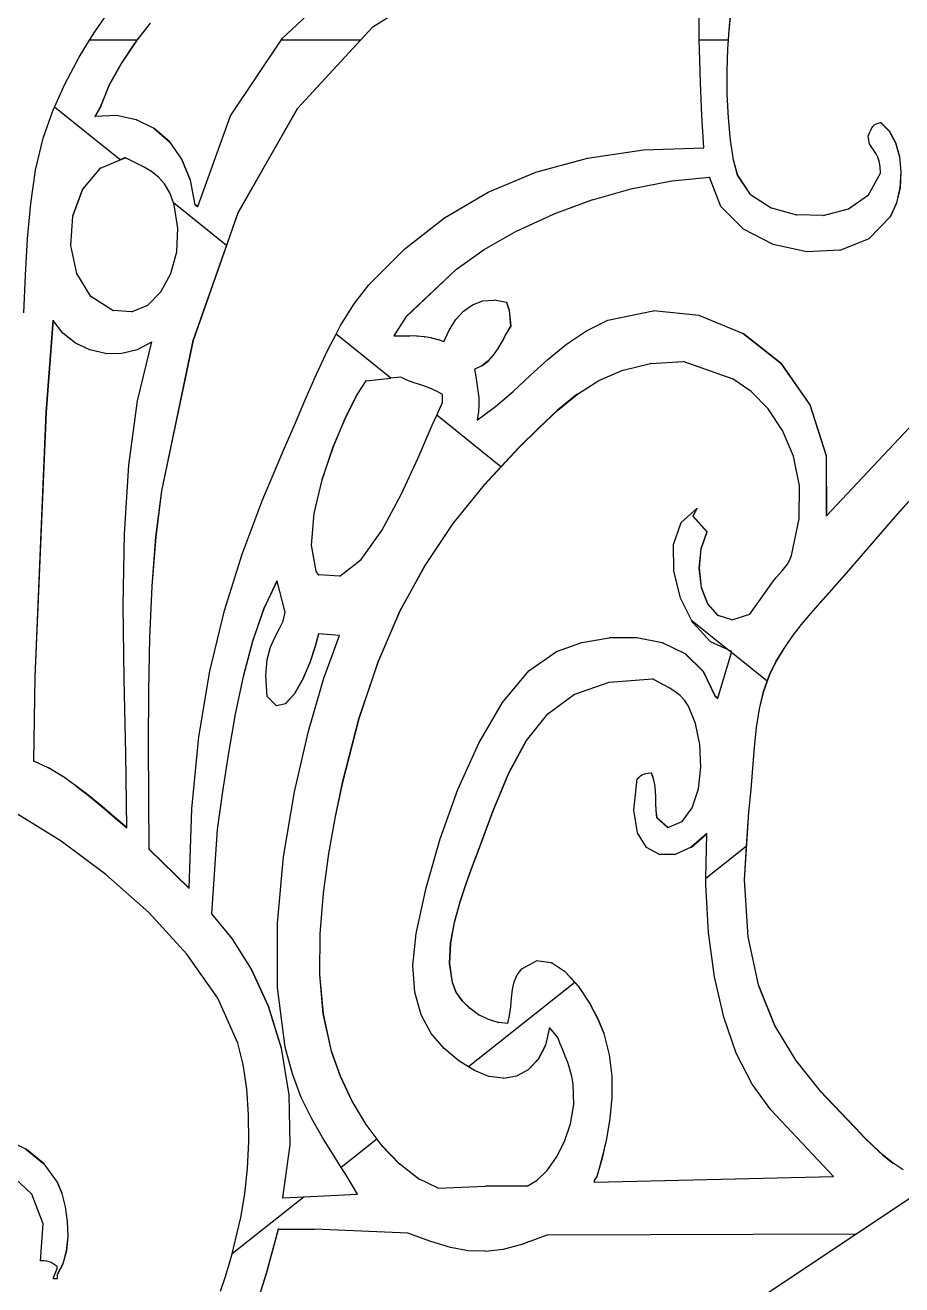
# Model space of a CAD drawing. Header units: inches. Extents: x -2812 to 9774, y -15726 to -746.
# Drawn here: x 3764.93 to 3774.21, y -9223.05 to -9209.72 of the extents above; entities that cross this region are included whole.
import ezdxf

# ---------------------------------------------------------------- set-up
doc = ezdxf.new("R2010")
doc.units = ezdxf.units.IN
doc.header["$LTSCALE"] = 17
doc.header["$MEASUREMENT"] = 0
doc.layers.add('OUTLINE', color=1, linetype='Continuous', lineweight=25)

msp = doc.modelspace()

# ---------------------------------------------------------------- linework, layer by layer
for p, q in [((3767.654, -9209.854), (3768.371, -9209.184)), ((3768.612, -9209.737), (3769.589, -9209.121)), ((3765.666, -9209.79), (3765.839, -9209.539)), ((3766.096, -9209.904), (3766.256, -9209.695)), ((3766.253, -9209.695), (3766.113, -9209.878)), ((3772.067, -9209.878), (3772.067, -9209.626)), ((3772.397, -9209.61), (3772.381, -9209.772)), ((3772.384, -9209.772), (3772.399, -9209.61)), ((3765.612, -9209.878), (3765.666, -9209.79)), ((3767.639, -9209.878), (3767.654, -9209.854)), ((3767.814, -9210.599), (3768.612, -9209.737)), ((3768.609, -9209.737), (3768.479, -9209.878)), ((3768.609, -9209.737), (3768.612, -9209.737)), ((3772.368, -9209.969), (3772.384, -9209.772)), ((3772.381, -9209.772), (3772.373, -9209.878)), ((3772.381, -9209.772), (3772.384, -9209.772)), ((3765.502, -9210.057), (3765.612, -9209.878)), ((3766.113, -9209.878), (3765.612, -9209.878)), ((3766.093, -9209.904), (3765.946, -9210.123)), ((3765.949, -9210.123), (3766.096, -9209.904)), ((3766.113, -9209.878), (3766.093, -9209.904)), ((3766.093, -9209.904), (3766.096, -9209.904)), ((3767.104, -9210.678), (3767.639, -9209.878)), ((3768.479, -9209.878), (3767.639, -9209.878)), ((3768.479, -9209.878), (3767.812, -9210.599)), ((3772.373, -9209.878), (3772.067, -9209.878)), ((3772.068, -9209.975), (3772.067, -9209.878)), ((3772.078, -9210.326), (3772.068, -9209.975)), ((3772.366, -9209.969), (3772.358, -9210.2)), ((3772.361, -9210.2), (3772.368, -9209.969)), ((3772.373, -9209.878), (3772.366, -9209.969)), ((3772.366, -9209.969), (3772.368, -9209.969)), ((3765.352, -9210.337), (3765.502, -9210.057)), ((3765.946, -9210.123), (3765.821, -9210.349)), ((3765.824, -9210.349), (3765.949, -9210.123)), ((3765.946, -9210.123), (3765.949, -9210.123)), ((3772.358, -9210.2), (3772.361, -9210.2)), ((3772.358, -9210.2), (3772.36, -9210.448)), ((3772.363, -9210.448), (3772.361, -9210.2)), ((3765.241, -9210.585), (3765.352, -9210.337)), ((3765.821, -9210.349), (3765.726, -9210.581)), ((3765.728, -9210.581), (3765.824, -9210.349)), ((3765.821, -9210.349), (3765.824, -9210.349)), ((3772.095, -9210.674), (3772.078, -9210.326)), ((3772.36, -9210.448), (3772.363, -9210.448)), ((3772.36, -9210.448), (3772.372, -9210.699)), ((3772.375, -9210.699), (3772.363, -9210.448)), ((3765.122, -9210.913), (3765.223, -9210.624)), ((3765.223, -9210.624), (3765.241, -9210.585)), ((3765.935, -9211.144), (3765.241, -9210.585)), ((3765.726, -9210.581), (3765.667, -9210.685)), ((3765.67, -9210.684), (3765.728, -9210.581)), ((3765.726, -9210.581), (3765.728, -9210.581)), ((3767.812, -9210.599), (3767.182, -9211.705)), ((3767.185, -9211.705), (3767.814, -9210.599)), ((3767.812, -9210.599), (3767.814, -9210.599)), ((3765.667, -9210.685), (3765.67, -9210.684)), ((3765.897, -9210.675), (3765.67, -9210.684)), ((3766.105, -9210.719), (3765.897, -9210.675)), ((3766.105, -9210.719), (3766.108, -9210.719)), ((3766.294, -9210.812), (3766.108, -9210.719)), ((3766.757, -9211.637), (3767.104, -9210.678)), ((3772.116, -9211.016), (3772.095, -9210.674)), ((3772.372, -9210.699), (3772.375, -9210.699)), ((3772.372, -9210.699), (3772.394, -9210.936)), ((3772.397, -9210.936), (3772.375, -9210.699)), ((3773.894, -9210.804), (3773.908, -9210.786)), ((3773.908, -9210.786), (3773.926, -9210.771)), ((3773.926, -9210.771), (3773.951, -9210.758)), ((3773.951, -9210.758), (3773.987, -9210.747)), ((3773.987, -9210.747), (3773.989, -9210.747)), ((3773.987, -9210.747), (3774.078, -9210.839)), ((3774.081, -9210.839), (3773.989, -9210.747)), ((3765.041, -9211.251), (3765.122, -9210.913)), ((3766.294, -9210.812), (3766.297, -9210.812)), ((3766.294, -9210.812), (3766.457, -9210.952)), ((3766.46, -9210.952), (3766.297, -9210.812)), ((3773.854, -9210.892), (3773.87, -9210.856)), ((3773.869, -9210.975), (3773.854, -9210.892)), ((3773.87, -9210.856), (3773.883, -9210.828)), ((3773.883, -9210.828), (3773.894, -9210.804)), ((3774.078, -9210.839), (3774.145, -9210.963)), ((3774.078, -9210.839), (3774.081, -9210.839)), ((3774.148, -9210.963), (3774.081, -9210.839)), ((3766.457, -9210.952), (3766.586, -9211.135)), ((3766.457, -9210.952), (3766.46, -9210.952)), ((3766.589, -9211.135), (3766.46, -9210.952)), ((3770.882, -9211.124), (3771.476, -9211.037)), ((3771.476, -9211.037), (3772.116, -9211.016)), ((3772.394, -9210.936), (3772.397, -9210.936)), ((3772.394, -9210.936), (3772.426, -9211.144)), ((3772.429, -9211.144), (3772.397, -9210.936)), ((3773.895, -9211.014), (3773.869, -9210.975)), ((3773.919, -9211.048), (3773.895, -9211.014)), ((3773.94, -9211.079), (3773.919, -9211.048)), ((3774.145, -9210.963), (3774.186, -9211.111)), ((3774.145, -9210.963), (3774.148, -9210.963)), ((3774.189, -9211.111), (3774.148, -9210.963)), ((3765.727, -9211.233), (3765.935, -9211.144)), ((3765.991, -9211.12), (3765.935, -9211.144)), ((3765.935, -9211.144), (3765.992, -9211.121)), ((3765.992, -9211.121), (3765.991, -9211.12)), ((3766.091, -9211.172), (3765.992, -9211.121)), ((3766.183, -9211.219), (3766.091, -9211.172)), ((3766.586, -9211.135), (3766.678, -9211.358)), ((3766.586, -9211.135), (3766.589, -9211.135)), ((3766.681, -9211.358), (3766.589, -9211.135)), ((3770.335, -9211.274), (3770.882, -9211.124)), ((3772.426, -9211.144), (3772.429, -9211.144)), ((3772.426, -9211.144), (3772.47, -9211.307)), ((3772.473, -9211.307), (3772.429, -9211.144)), ((3773.957, -9211.114), (3773.94, -9211.079)), ((3773.971, -9211.157), (3773.957, -9211.114)), ((3773.981, -9211.213), (3773.971, -9211.157)), ((3774.186, -9211.111), (3774.189, -9211.111)), ((3774.186, -9211.111), (3774.202, -9211.272)), ((3774.205, -9211.272), (3774.189, -9211.111)), ((3764.989, -9211.607), (3765.041, -9211.251)), ((3765.724, -9211.233), (3765.537, -9211.453)), ((3765.54, -9211.453), (3765.727, -9211.233)), ((3765.727, -9211.233), (3765.724, -9211.233)), ((3766.266, -9211.267), (3766.183, -9211.219)), ((3766.34, -9211.325), (3766.266, -9211.267)), ((3766.405, -9211.398), (3766.34, -9211.325)), ((3769.831, -9211.485), (3770.335, -9211.274)), ((3771.778, -9211.364), (3772.175, -9211.328)), ((3772.295, -9211.638), (3772.175, -9211.328)), ((3772.47, -9211.307), (3772.607, -9211.51)), ((3772.47, -9211.307), (3772.473, -9211.307)), ((3772.61, -9211.51), (3772.473, -9211.307)), ((3773.859, -9211.515), (3773.987, -9211.286)), ((3773.987, -9211.286), (3773.981, -9211.213)), ((3774.202, -9211.272), (3774.192, -9211.438)), ((3774.195, -9211.438), (3774.205, -9211.272)), ((3774.202, -9211.272), (3774.205, -9211.272)), ((3765.537, -9211.453), (3765.432, -9211.739)), ((3765.435, -9211.739), (3765.54, -9211.453)), ((3765.537, -9211.453), (3765.54, -9211.453)), ((3766.46, -9211.493), (3766.405, -9211.398)), ((3766.678, -9211.358), (3766.681, -9211.358)), ((3766.678, -9211.358), (3766.727, -9211.618)), ((3766.73, -9211.618), (3766.681, -9211.358)), ((3770.938, -9211.565), (3771.357, -9211.446)), ((3771.357, -9211.446), (3771.36, -9211.446)), ((3771.36, -9211.446), (3771.776, -9211.364)), ((3771.776, -9211.364), (3771.778, -9211.364)), ((3774.192, -9211.438), (3774.154, -9211.597)), ((3774.157, -9211.597), (3774.195, -9211.438)), ((3774.192, -9211.438), (3774.195, -9211.438)), ((3766.499, -9211.599), (3766.46, -9211.493)), ((3767.06, -9212.051), (3766.499, -9211.599)), ((3766.506, -9211.618), (3766.499, -9211.599)), ((3769.37, -9211.756), (3769.831, -9211.485)), ((3770.935, -9211.565), (3770.526, -9211.717)), ((3770.935, -9211.565), (3770.938, -9211.565)), ((3772.607, -9211.51), (3772.61, -9211.51)), ((3772.61, -9211.51), (3772.827, -9211.651)), ((3773.646, -9211.662), (3773.859, -9211.515)), ((3774.154, -9211.597), (3774.09, -9211.742)), ((3774.092, -9211.742), (3774.157, -9211.597)), ((3774.154, -9211.597), (3774.157, -9211.597)), ((3764.955, -9211.979), (3764.989, -9211.607)), ((3766.548, -9211.868), (3766.506, -9211.618)), ((3766.71, -9213.055), (3767.185, -9211.705)), ((3766.727, -9211.618), (3766.73, -9211.618)), ((3766.757, -9211.637), (3766.73, -9211.618)), ((3766.73, -9211.618), (3766.756, -9211.639)), ((3766.756, -9211.639), (3766.757, -9211.637)), ((3767.182, -9211.705), (3767.06, -9212.051)), ((3767.182, -9211.705), (3767.185, -9211.705)), ((3770.139, -9211.894), (3770.523, -9211.717)), ((3770.523, -9211.717), (3770.526, -9211.717)), ((3772.534, -9211.878), (3772.295, -9211.638)), ((3772.827, -9211.651), (3772.83, -9211.651)), ((3772.83, -9211.651), (3773.096, -9211.726)), ((3773.096, -9211.726), (3773.099, -9211.726)), ((3773.38, -9211.731), (3773.099, -9211.726)), ((3773.38, -9211.731), (3773.646, -9211.662)), ((3765.432, -9211.739), (3765.41, -9212.05)), ((3765.413, -9212.05), (3765.435, -9211.739)), ((3765.432, -9211.739), (3765.435, -9211.739)), ((3766.535, -9212.116), (3766.548, -9211.868)), ((3768.95, -9212.084), (3769.37, -9211.756)), ((3774.09, -9211.742), (3773.864, -9211.976)), ((3773.867, -9211.976), (3774.092, -9211.742)), ((3774.09, -9211.742), (3774.092, -9211.742)), ((3764.934, -9212.365), (3764.955, -9211.979)), ((3769.791, -9212.091), (3770.136, -9211.894)), ((3770.136, -9211.894), (3770.139, -9211.894)), ((3772.85, -9212.041), (3772.534, -9211.878)), ((3773.558, -9212.098), (3773.864, -9211.976)), ((3773.864, -9211.976), (3773.867, -9211.976)), ((3765.41, -9212.05), (3765.413, -9212.05)), ((3765.41, -9212.05), (3765.473, -9212.348)), ((3765.476, -9212.348), (3765.413, -9212.05)), ((3766.473, -9212.346), (3766.535, -9212.116)), ((3767.06, -9212.051), (3766.707, -9213.055)), ((3768.568, -9212.468), (3768.95, -9212.084)), ((3769.498, -9212.302), (3769.788, -9212.091)), ((3769.788, -9212.091), (3769.791, -9212.091)), ((3773.204, -9212.117), (3772.85, -9212.041)), ((3773.204, -9212.117), (3773.207, -9212.117)), ((3773.555, -9212.098), (3773.207, -9212.117)), ((3773.555, -9212.098), (3773.558, -9212.098)), ((3764.916, -9212.763), (3764.934, -9212.365)), ((3765.473, -9212.348), (3765.476, -9212.348)), ((3765.473, -9212.348), (3765.622, -9212.59)), ((3765.624, -9212.59), (3765.476, -9212.348)), ((3766.368, -9212.54), (3766.473, -9212.346)), ((3769.495, -9212.302), (3768.965, -9212.8)), ((3768.968, -9212.8), (3769.498, -9212.302)), ((3769.495, -9212.302), (3769.498, -9212.302)), ((3768.413, -9212.668), (3768.568, -9212.468)), ((3765.622, -9212.59), (3765.624, -9212.59)), ((3765.858, -9212.738), (3765.624, -9212.59)), ((3766.227, -9212.681), (3766.368, -9212.54)), ((3768.27, -9212.897), (3768.413, -9212.668)), ((3769.667, -9212.677), (3769.775, -9212.636)), ((3769.775, -9212.636), (3769.895, -9212.628)), ((3769.895, -9212.628), (3769.898, -9212.628)), ((3770.025, -9212.655), (3769.898, -9212.628)), ((3770.025, -9212.655), (3770.028, -9212.655)), ((3770.025, -9212.655), (3770.055, -9212.738)), ((3770.058, -9212.738), (3770.028, -9212.655)), ((3765.858, -9212.738), (3765.861, -9212.738)), ((3766.055, -9212.753), (3765.861, -9212.738)), ((3766.055, -9212.753), (3766.227, -9212.681)), ((3768.965, -9212.8), (3768.833, -9213.007)), ((3768.835, -9213.007), (3768.968, -9212.8)), ((3768.965, -9212.8), (3768.968, -9212.8)), ((3769.488, -9212.835), (3769.571, -9212.744)), ((3769.571, -9212.744), (3769.667, -9212.677)), ((3770.055, -9212.738), (3770.058, -9212.738)), ((3770.055, -9212.738), (3770.07, -9212.904)), ((3770.072, -9212.904), (3770.058, -9212.738)), ((3771.1, -9212.841), (3771.578, -9212.742)), ((3771.578, -9212.742), (3771.581, -9212.742)), ((3772.066, -9212.792), (3771.581, -9212.742)), ((3772.066, -9212.792), (3772.069, -9212.792)), ((3772.069, -9212.792), (3772.53, -9212.982)), ((3765.225, -9212.841), (3765.151, -9213.816)), ((3765.154, -9213.816), (3765.227, -9212.845)), ((3765.227, -9212.845), (3765.225, -9212.841)), ((3765.329, -9212.979), (3765.227, -9212.845)), ((3768.222, -9212.988), (3768.27, -9212.897)), ((3769.418, -9212.945), (3769.488, -9212.835)), ((3770.07, -9212.904), (3770.024, -9212.983)), ((3770.027, -9212.983), (3770.072, -9212.904)), ((3770.07, -9212.904), (3770.072, -9212.904)), ((3770.871, -9212.953), (3771.1, -9212.841)), ((3765.462, -9213.084), (3765.329, -9212.979)), ((3766.707, -9213.055), (3766.373, -9214.646)), ((3766.376, -9214.646), (3766.71, -9213.055)), ((3766.707, -9213.055), (3766.71, -9213.055)), ((3768.138, -9213.147), (3768.222, -9212.988)), ((3768.802, -9213.455), (3768.222, -9212.988)), ((3768.833, -9213.007), (3768.835, -9213.007)), ((3768.835, -9213.007), (3768.916, -9213.007)), ((3768.916, -9213.007), (3768.919, -9213.007)), ((3768.919, -9213.007), (3768.917, -9213.007)), ((3768.919, -9213.007), (3768.998, -9213.007)), ((3768.998, -9213.007), (3769.001, -9213.007)), ((3769.078, -9213.011), (3769.001, -9213.007)), ((3769.078, -9213.011), (3769.081, -9213.011)), ((3769.155, -9213.017), (3769.081, -9213.011)), ((3769.155, -9213.017), (3769.158, -9213.017)), ((3769.228, -9213.029), (3769.158, -9213.017)), ((3769.228, -9213.029), (3769.231, -9213.029)), ((3769.231, -9213.029), (3769.298, -9213.046)), ((3769.298, -9213.046), (3769.301, -9213.046)), ((3769.363, -9213.07), (3769.301, -9213.046)), ((3769.363, -9213.07), (3769.418, -9212.945)), ((3769.98, -9213.063), (3769.934, -9213.14)), ((3769.937, -9213.14), (3769.983, -9213.063)), ((3770.024, -9212.983), (3769.98, -9213.063)), ((3769.98, -9213.063), (3769.983, -9213.063)), ((3769.983, -9213.063), (3770.027, -9212.983)), ((3770.024, -9212.983), (3770.027, -9212.983)), ((3770.661, -9213.093), (3770.871, -9212.953)), ((3772.53, -9212.982), (3772.932, -9213.3)), ((3772.53, -9212.982), (3772.533, -9212.982)), ((3772.935, -9213.3), (3772.533, -9212.982)), ((3765.615, -9213.156), (3765.462, -9213.084)), ((3765.78, -9213.192), (3765.615, -9213.156)), ((3765.78, -9213.192), (3765.783, -9213.192)), ((3765.783, -9213.192), (3765.95, -9213.191)), ((3765.95, -9213.191), (3765.952, -9213.191)), ((3765.952, -9213.191), (3766.116, -9213.15)), ((3766.116, -9213.15), (3766.118, -9213.15)), ((3766.118, -9213.15), (3766.27, -9213.071)), ((3766.12, -9213.693), (3766.27, -9213.071)), ((3766.27, -9213.071), (3766.27, -9213.07)), ((3768.014, -9213.412), (3768.138, -9213.147)), ((3769.934, -9213.14), (3769.884, -9213.212)), ((3769.887, -9213.212), (3769.937, -9213.14)), ((3769.934, -9213.14), (3769.937, -9213.14)), ((3770.467, -9213.253), (3770.661, -9213.093)), ((3769.763, -9213.325), (3769.69, -9213.36)), ((3769.828, -9213.274), (3769.763, -9213.325)), ((3769.763, -9213.325), (3769.766, -9213.325)), ((3769.766, -9213.325), (3769.831, -9213.274)), ((3769.884, -9213.212), (3769.828, -9213.274)), ((3769.828, -9213.274), (3769.831, -9213.274)), ((3769.831, -9213.274), (3769.887, -9213.212)), ((3769.884, -9213.212), (3769.887, -9213.212)), ((3770.281, -9213.424), (3770.467, -9213.253)), ((3771.26, -9213.369), (3771.552, -9213.3)), ((3771.554, -9213.3), (3771.552, -9213.3)), ((3771.554, -9213.3), (3771.896, -9213.277)), ((3772.426, -9213.464), (3771.896, -9213.277)), ((3772.932, -9213.3), (3772.935, -9213.3)), ((3772.932, -9213.3), (3773.238, -9213.735)), ((3773.24, -9213.735), (3772.935, -9213.3)), ((3767.896, -9213.682), (3768.014, -9213.412)), ((3768.541, -9213.484), (3768.802, -9213.455)), ((3768.907, -9213.443), (3768.802, -9213.455)), ((3768.972, -9213.476), (3768.907, -9213.443)), ((3769.687, -9213.36), (3769.69, -9213.36)), ((3769.687, -9213.36), (3769.7, -9213.437)), ((3769.703, -9213.437), (3769.69, -9213.36)), ((3769.7, -9213.437), (3769.703, -9213.437)), ((3769.7, -9213.437), (3769.713, -9213.512)), ((3769.716, -9213.512), (3769.703, -9213.437)), ((3770.098, -9213.594), (3770.281, -9213.424)), ((3771.005, -9213.479), (3771.257, -9213.369)), ((3771.257, -9213.369), (3771.26, -9213.369)), ((3772.616, -9213.596), (3772.426, -9213.464)), ((3768.538, -9213.484), (3768.445, -9213.625)), ((3768.448, -9213.625), (3768.541, -9213.484)), ((3768.541, -9213.484), (3768.538, -9213.484)), ((3769.039, -9213.501), (3768.972, -9213.476)), ((3769.105, -9213.523), (3769.039, -9213.501)), ((3769.17, -9213.544), (3769.105, -9213.523)), ((3769.233, -9213.567), (3769.17, -9213.544)), ((3769.293, -9213.594), (3769.233, -9213.567)), ((3769.348, -9213.629), (3769.293, -9213.594)), ((3769.713, -9213.512), (3769.716, -9213.512)), ((3769.713, -9213.512), (3769.724, -9213.587)), ((3769.727, -9213.587), (3769.716, -9213.512)), ((3769.724, -9213.587), (3769.732, -9213.661)), ((3769.724, -9213.587), (3769.727, -9213.587)), ((3769.735, -9213.661), (3769.727, -9213.587)), ((3769.911, -9213.756), (3770.098, -9213.594)), ((3770.778, -9213.622), (3771.002, -9213.479)), ((3771.002, -9213.479), (3771.005, -9213.479)), ((3772.795, -9213.779), (3772.616, -9213.596)), ((3766.028, -9214.374), (3766.12, -9213.693)), ((3767.782, -9213.951), (3767.896, -9213.682)), ((3768.445, -9213.625), (3768.321, -9213.867)), ((3768.324, -9213.867), (3768.448, -9213.625)), ((3768.445, -9213.625), (3768.448, -9213.625)), ((3769.287, -9213.845), (3769.348, -9213.712)), ((3769.348, -9213.712), (3769.348, -9213.629)), ((3769.732, -9213.661), (3769.734, -9213.737)), ((3769.732, -9213.661), (3769.735, -9213.661)), ((3769.737, -9213.737), (3769.735, -9213.661)), ((3770.775, -9213.622), (3770.566, -9213.792)), ((3770.569, -9213.792), (3770.778, -9213.622)), ((3770.775, -9213.622), (3770.778, -9213.622)), ((3773.238, -9213.735), (3773.41, -9214.277)), ((3773.238, -9213.735), (3773.24, -9213.735)), ((3773.412, -9214.277), (3773.24, -9213.735)), ((3773.415, -9214.912), (3774.576, -9213.671)), ((3765.151, -9213.816), (3765.033, -9216.616)), ((3765.036, -9216.616), (3765.154, -9213.816)), ((3765.154, -9213.816), (3765.151, -9213.816)), ((3768.321, -9213.867), (3768.189, -9214.18)), ((3768.192, -9214.18), (3768.324, -9213.867)), ((3768.321, -9213.867), (3768.324, -9213.867)), ((3769.238, -9213.952), (3769.287, -9213.845)), ((3769.967, -9214.393), (3769.287, -9213.845)), ((3769.73, -9213.816), (3769.716, -9213.899)), ((3769.719, -9213.897), (3769.911, -9213.756)), ((3769.719, -9213.897), (3769.732, -9213.816)), ((3769.734, -9213.737), (3769.73, -9213.816)), ((3769.73, -9213.816), (3769.732, -9213.816)), ((3769.732, -9213.816), (3769.737, -9213.737)), ((3769.734, -9213.737), (3769.737, -9213.737)), ((3770.566, -9213.792), (3770.364, -9213.984)), ((3770.367, -9213.984), (3770.569, -9213.792)), ((3770.566, -9213.792), (3770.569, -9213.792)), ((3772.949, -9214.008), (3772.795, -9213.779)), ((3767.669, -9214.21), (3767.782, -9213.951)), ((3769.089, -9214.296), (3769.238, -9213.952)), ((3769.716, -9213.899), (3769.719, -9213.897)), ((3770.364, -9213.984), (3770.158, -9214.189)), ((3770.161, -9214.189), (3770.367, -9213.984)), ((3770.364, -9213.984), (3770.367, -9213.984)), ((3773.064, -9214.281), (3772.949, -9214.008)), ((3767.438, -9214.754), (3767.669, -9214.21)), ((3768.189, -9214.18), (3768.07, -9214.531)), ((3768.073, -9214.531), (3768.192, -9214.18)), ((3768.189, -9214.18), (3768.192, -9214.18)), ((3769.792, -9214.582), (3770.161, -9214.189)), ((3770.158, -9214.189), (3769.967, -9214.393)), ((3770.158, -9214.189), (3770.161, -9214.189)), ((3765.982, -9215.101), (3766.028, -9214.374)), ((3768.909, -9214.687), (3769.089, -9214.296)), ((3769.967, -9214.393), (3769.79, -9214.582)), ((3773.127, -9214.594), (3773.064, -9214.281)), ((3773.41, -9214.277), (3773.412, -9214.915)), ((3773.41, -9214.277), (3773.412, -9214.277)), ((3773.415, -9214.912), (3773.412, -9214.277)), ((3768.07, -9214.531), (3767.986, -9214.888)), ((3767.989, -9214.888), (3768.073, -9214.531)), ((3768.07, -9214.531), (3768.073, -9214.531)), ((3766.373, -9214.646), (3766.312, -9215.134)), ((3766.315, -9215.134), (3766.376, -9214.646)), ((3766.373, -9214.646), (3766.376, -9214.646)), ((3769.79, -9214.582), (3769.457, -9214.994)), ((3769.46, -9214.994), (3769.792, -9214.582)), ((3769.79, -9214.582), (3769.792, -9214.582)), ((3773.125, -9214.945), (3773.127, -9214.594)), ((3767.226, -9215.319), (3767.438, -9214.754)), ((3768.706, -9215.066), (3768.909, -9214.687)), ((3774.347, -9214.688), (3774.163, -9214.894)), ((3774.166, -9214.894), (3774.349, -9214.688)), ((3767.986, -9214.888), (3767.958, -9215.221)), ((3767.961, -9215.221), (3767.989, -9214.888)), ((3767.986, -9214.888), (3767.989, -9214.888)), ((3771.874, -9214.983), (3772.043, -9214.832)), ((3772.04, -9214.837), (3771.999, -9214.915)), ((3771.999, -9214.915), (3772.001, -9214.915)), ((3771.999, -9214.915), (3772.146, -9215.081)), ((3772.001, -9214.915), (3772.046, -9214.832)), ((3772.149, -9215.081), (3772.001, -9214.915)), ((3772.046, -9214.832), (3772.04, -9214.837)), ((3772.043, -9214.832), (3772.04, -9214.837)), ((3772.043, -9214.832), (3772.046, -9214.832)), ((3773.412, -9214.915), (3773.415, -9214.912)), ((3774.163, -9214.894), (3773.982, -9215.102)), ((3773.985, -9215.102), (3774.166, -9214.894)), ((3774.163, -9214.894), (3774.166, -9214.894)), ((3768.488, -9215.373), (3768.706, -9215.066)), ((3769.457, -9214.994), (3769.16, -9215.437)), ((3769.163, -9215.437), (3769.46, -9214.994)), ((3769.457, -9214.994), (3769.46, -9214.994)), ((3771.795, -9215.216), (3771.874, -9214.983)), ((3773.044, -9215.33), (3773.125, -9214.945)), ((3765.969, -9215.862), (3765.982, -9215.101)), ((3766.312, -9215.134), (3766.271, -9215.656)), ((3766.273, -9215.656), (3766.315, -9215.134)), ((3766.312, -9215.134), (3766.315, -9215.134)), ((3772.146, -9215.081), (3772.083, -9215.262)), ((3772.086, -9215.262), (3772.149, -9215.081)), ((3772.146, -9215.081), (3772.149, -9215.081)), ((3773.982, -9215.102), (3773.802, -9215.311)), ((3773.805, -9215.311), (3773.985, -9215.102)), ((3773.982, -9215.102), (3773.985, -9215.102)), ((3767.039, -9215.915), (3767.226, -9215.319)), ((3767.958, -9215.221), (3767.961, -9215.221)), ((3767.958, -9215.221), (3768.008, -9215.496)), ((3768.011, -9215.496), (3767.961, -9215.221)), ((3771.797, -9215.495), (3771.795, -9215.216)), ((3772.083, -9215.262), (3772.064, -9215.467)), ((3772.067, -9215.467), (3772.086, -9215.262)), ((3772.083, -9215.262), (3772.086, -9215.262)), ((3773.025, -9215.379), (3773.044, -9215.33)), ((3773.802, -9215.311), (3773.622, -9215.519)), ((3773.625, -9215.519), (3773.805, -9215.311)), ((3773.802, -9215.311), (3773.805, -9215.311)), ((3768.262, -9215.549), (3768.488, -9215.373)), ((3769.16, -9215.437), (3768.895, -9215.922)), ((3768.898, -9215.922), (3769.163, -9215.437)), ((3769.16, -9215.437), (3769.163, -9215.437)), ((3772.064, -9215.467), (3772.067, -9215.467)), ((3772.064, -9215.467), (3772.088, -9215.669)), ((3772.091, -9215.669), (3772.067, -9215.467)), ((3772.943, -9215.495), (3772.973, -9215.46)), ((3772.973, -9215.46), (3773.001, -9215.422)), ((3773.001, -9215.422), (3773.025, -9215.379)), ((3767.596, -9215.6), (3767.455, -9215.897)), ((3767.597, -9215.603), (3767.596, -9215.6)), ((3768.008, -9215.496), (3768.015, -9215.509)), ((3768.008, -9215.496), (3768.011, -9215.496)), ((3768.017, -9215.509), (3768.011, -9215.496)), ((3768.015, -9215.509), (3768.017, -9215.509)), ((3768.015, -9215.509), (3768.018, -9215.516)), ((3768.021, -9215.516), (3768.017, -9215.509)), ((3768.018, -9215.516), (3768.023, -9215.523)), ((3768.018, -9215.516), (3768.021, -9215.516)), ((3768.026, -9215.523), (3768.021, -9215.516)), ((3768.023, -9215.523), (3768.026, -9215.523)), ((3768.023, -9215.523), (3768.028, -9215.528)), ((3768.031, -9215.528), (3768.026, -9215.523)), ((3768.028, -9215.528), (3768.031, -9215.528)), ((3768.028, -9215.528), (3768.037, -9215.537)), ((3768.04, -9215.537), (3768.031, -9215.528)), ((3768.037, -9215.537), (3768.04, -9215.537)), ((3768.262, -9215.549), (3768.04, -9215.537)), ((3771.868, -9215.784), (3771.797, -9215.495)), ((3772.602, -9215.952), (3772.853, -9215.6)), ((3772.853, -9215.6), (3772.881, -9215.563)), ((3772.881, -9215.563), (3772.912, -9215.529)), ((3772.912, -9215.529), (3772.943, -9215.495)), ((3773.622, -9215.519), (3773.442, -9215.724)), ((3773.445, -9215.724), (3773.625, -9215.519)), ((3773.622, -9215.519), (3773.625, -9215.519)), ((3766.271, -9215.656), (3766.246, -9216.203)), ((3766.249, -9216.203), (3766.273, -9215.656)), ((3766.271, -9215.656), (3766.273, -9215.656)), ((3767.458, -9215.897), (3767.597, -9215.603)), ((3767.684, -9215.931), (3767.597, -9215.603)), ((3772.088, -9215.669), (3772.155, -9215.844)), ((3772.088, -9215.669), (3772.091, -9215.669)), ((3772.158, -9215.844), (3772.091, -9215.669)), ((3773.442, -9215.724), (3773.344, -9215.833)), ((3773.347, -9215.833), (3773.445, -9215.724)), ((3773.442, -9215.724), (3773.445, -9215.724)), ((3765.977, -9216.642), (3765.969, -9215.862)), ((3771.989, -9216.023), (3771.868, -9215.784)), ((3772.155, -9215.844), (3772.158, -9215.844)), ((3772.155, -9215.844), (3772.264, -9215.967)), ((3772.267, -9215.967), (3772.158, -9215.844)), ((3773.344, -9215.833), (3773.245, -9215.945)), ((3773.248, -9215.945), (3773.347, -9215.833)), ((3773.344, -9215.833), (3773.347, -9215.833)), ((3766.884, -9216.555), (3767.039, -9215.915)), ((3767.455, -9215.897), (3767.337, -9216.238)), ((3767.34, -9216.238), (3767.458, -9215.897)), ((3767.458, -9215.897), (3767.455, -9215.897)), ((3767.66, -9216.027), (3767.684, -9215.931)), ((3768.895, -9215.922), (3768.663, -9216.46)), ((3768.666, -9216.46), (3768.898, -9215.922)), ((3768.895, -9215.922), (3768.898, -9215.922)), ((3772.264, -9215.967), (3772.267, -9215.967)), ((3772.413, -9216.011), (3772.267, -9215.967)), ((3772.413, -9216.011), (3772.602, -9215.952)), ((3773.245, -9215.945), (3773.147, -9216.063)), ((3773.149, -9216.063), (3773.248, -9215.945)), ((3773.245, -9215.945), (3773.248, -9215.945)), ((3767.572, -9216.2), (3767.619, -9216.112)), ((3767.619, -9216.112), (3767.66, -9216.027)), ((3772.001, -9216.046), (3771.989, -9216.023)), ((3772.365, -9216.326), (3771.989, -9216.023)), ((3772.185, -9216.246), (3772.001, -9216.046)), ((3773.147, -9216.063), (3773.051, -9216.186)), ((3773.054, -9216.186), (3773.149, -9216.063)), ((3773.147, -9216.063), (3773.149, -9216.063)), ((3766.246, -9216.203), (3766.235, -9216.764)), ((3766.238, -9216.764), (3766.249, -9216.203)), ((3766.246, -9216.203), (3766.249, -9216.203)), ((3767.337, -9216.238), (3767.237, -9216.612)), ((3767.24, -9216.612), (3767.34, -9216.238)), ((3767.337, -9216.238), (3767.34, -9216.238)), ((3767.526, -9216.302), (3767.572, -9216.2)), ((3768.037, -9216.16), (3768.001, -9216.292)), ((3768.004, -9216.292), (3768.04, -9216.16)), ((3768.04, -9216.16), (3768.037, -9216.16)), ((3768.258, -9216.18), (3768.04, -9216.16)), ((3768.093, -9216.629), (3768.258, -9216.18)), ((3770.556, -9216.346), (3770.824, -9216.254)), ((3770.824, -9216.254), (3771.112, -9216.204)), ((3771.404, -9216.202), (3771.112, -9216.204)), ((3771.675, -9216.256), (3771.404, -9216.202)), ((3771.675, -9216.256), (3771.678, -9216.256)), ((3771.917, -9216.373), (3771.678, -9216.256)), ((3772.365, -9216.326), (3772.185, -9216.246)), ((3773.051, -9216.186), (3772.961, -9216.315)), ((3772.964, -9216.315), (3773.054, -9216.186)), ((3773.051, -9216.186), (3773.054, -9216.186)), ((3767.492, -9216.432), (3767.526, -9216.302)), ((3768.001, -9216.292), (3767.943, -9216.463)), ((3767.946, -9216.463), (3768.004, -9216.292)), ((3768.001, -9216.292), (3768.004, -9216.292)), ((3770.261, -9216.553), (3770.556, -9216.346)), ((3771.917, -9216.373), (3771.92, -9216.373)), ((3771.917, -9216.373), (3772.109, -9216.56)), ((3772.112, -9216.56), (3771.92, -9216.373)), ((3772.264, -9216.842), (3772.407, -9216.36)), ((3772.411, -9216.346), (3772.365, -9216.326)), ((3772.407, -9216.36), (3772.365, -9216.326)), ((3772.407, -9216.36), (3772.411, -9216.346)), ((3772.784, -9216.663), (3772.407, -9216.36)), ((3772.961, -9216.315), (3772.88, -9216.451)), ((3772.882, -9216.451), (3772.964, -9216.315)), ((3772.961, -9216.315), (3772.964, -9216.315)), ((3767.478, -9216.601), (3767.492, -9216.432)), ((3767.943, -9216.463), (3767.868, -9216.641)), ((3767.87, -9216.641), (3767.946, -9216.463)), ((3767.943, -9216.463), (3767.946, -9216.463)), ((3768.663, -9216.46), (3768.461, -9217.061)), ((3768.464, -9217.061), (3768.666, -9216.46)), ((3768.663, -9216.46), (3768.666, -9216.46)), ((3772.88, -9216.451), (3772.809, -9216.595)), ((3772.811, -9216.595), (3772.882, -9216.451)), ((3772.88, -9216.451), (3772.882, -9216.451)), ((3765.033, -9216.616), (3765.019, -9217.508)), ((3765.022, -9217.508), (3765.036, -9216.616)), ((3765.033, -9216.616), (3765.036, -9216.616)), ((3765.994, -9217.43), (3765.977, -9216.642)), ((3766.767, -9217.251), (3766.884, -9216.555)), ((3767.237, -9216.612), (3767.153, -9217.01)), ((3767.156, -9217.01), (3767.24, -9216.612)), ((3767.237, -9216.612), (3767.24, -9216.612)), ((3767.493, -9216.823), (3767.478, -9216.601)), ((3767.868, -9216.641), (3767.78, -9216.796)), ((3767.783, -9216.796), (3767.87, -9216.641)), ((3767.868, -9216.641), (3767.87, -9216.641)), ((3767.928, -9217.19), (3768.093, -9216.629)), ((3769.985, -9216.888), (3770.261, -9216.553)), ((3771.114, -9216.673), (3771.572, -9216.637)), ((3771.634, -9216.672), (3771.572, -9216.637)), ((3772.109, -9216.56), (3772.112, -9216.56)), ((3772.109, -9216.56), (3772.234, -9216.823)), ((3772.237, -9216.823), (3772.112, -9216.56)), ((3772.784, -9216.663), (3772.746, -9216.77)), ((3772.748, -9216.77), (3772.811, -9216.595)), ((3772.809, -9216.595), (3772.784, -9216.663)), ((3772.809, -9216.595), (3772.811, -9216.595)), ((3766.235, -9216.764), (3766.233, -9217.331)), ((3766.235, -9216.764), (3766.238, -9216.764)), ((3766.235, -9217.331), (3766.238, -9216.764)), ((3767.78, -9216.796), (3767.686, -9216.899)), ((3767.688, -9216.899), (3767.783, -9216.796)), ((3767.78, -9216.796), (3767.783, -9216.796)), ((3770.463, -9217.008), (3770.747, -9216.8)), ((3770.747, -9216.8), (3770.75, -9216.8)), ((3770.75, -9216.8), (3771.111, -9216.673)), ((3771.114, -9216.673), (3771.111, -9216.673)), ((3771.695, -9216.705), (3771.634, -9216.672)), ((3771.755, -9216.737), (3771.695, -9216.705)), ((3771.812, -9216.773), (3771.755, -9216.737)), ((3771.865, -9216.814), (3771.812, -9216.773)), ((3772.746, -9216.77), (3772.701, -9216.956)), ((3772.704, -9216.956), (3772.748, -9216.77)), ((3772.746, -9216.77), (3772.748, -9216.77)), ((3767.588, -9216.918), (3767.493, -9216.823)), ((3767.588, -9216.918), (3767.591, -9216.918)), ((3767.591, -9216.918), (3767.686, -9216.899)), ((3767.686, -9216.899), (3767.688, -9216.899)), ((3769.734, -9217.318), (3769.985, -9216.888)), ((3771.912, -9216.864), (3771.865, -9216.814)), ((3771.954, -9216.927), (3771.912, -9216.864)), ((3772.027, -9217.11), (3771.954, -9216.927)), ((3772.234, -9216.823), (3772.237, -9216.823)), ((3772.264, -9216.842), (3772.237, -9216.823)), ((3772.237, -9216.823), (3772.264, -9216.844)), ((3772.264, -9216.844), (3772.264, -9216.842)), ((3767.153, -9217.01), (3767.082, -9217.42)), ((3767.085, -9217.42), (3767.156, -9217.01)), ((3767.153, -9217.01), (3767.156, -9217.01)), ((3768.461, -9217.061), (3768.288, -9217.736)), ((3768.291, -9217.736), (3768.464, -9217.061)), ((3768.461, -9217.061), (3768.464, -9217.061)), ((3770.46, -9217.008), (3770.233, -9217.29)), ((3770.236, -9217.29), (3770.463, -9217.008)), ((3770.46, -9217.008), (3770.463, -9217.008)), ((3772.701, -9216.956), (3772.67, -9217.153)), ((3772.673, -9217.153), (3772.704, -9216.956)), ((3772.701, -9216.956), (3772.704, -9216.956)), ((3767.78, -9217.832), (3767.928, -9217.19)), ((3772.071, -9217.333), (3772.027, -9217.11)), ((3772.67, -9217.153), (3772.648, -9217.361)), ((3772.651, -9217.361), (3772.673, -9217.153)), ((3772.67, -9217.153), (3772.673, -9217.153)), ((3766.233, -9217.331), (3766.235, -9217.331)), ((3766.233, -9217.331), (3766.236, -9217.893)), ((3766.239, -9217.893), (3766.235, -9217.331)), ((3766.693, -9218.014), (3766.767, -9217.251)), ((3769.511, -9217.81), (3769.734, -9217.318)), ((3770.233, -9217.29), (3770.046, -9217.635)), ((3770.049, -9217.635), (3770.236, -9217.29)), ((3770.233, -9217.29), (3770.236, -9217.29)), ((3772.082, -9217.571), (3772.071, -9217.333)), ((3766.005, -9218.21), (3765.994, -9217.43)), ((3767.082, -9217.42), (3767.019, -9217.831)), ((3767.022, -9217.831), (3767.085, -9217.42)), ((3767.082, -9217.42), (3767.085, -9217.42)), ((3772.648, -9217.361), (3772.612, -9217.808)), ((3772.615, -9217.808), (3772.651, -9217.361)), ((3772.648, -9217.361), (3772.651, -9217.361)), ((3765.019, -9217.508), (3765.022, -9217.508)), ((3765.173, -9217.58), (3765.022, -9217.508)), ((3765.173, -9217.58), (3765.176, -9217.58)), ((3765.321, -9217.669), (3765.176, -9217.58)), ((3772.057, -9217.801), (3772.082, -9217.571)), ((3765.321, -9217.669), (3765.324, -9217.669)), ((3765.465, -9217.768), (3765.324, -9217.669)), ((3770.046, -9217.635), (3769.88, -9218.036)), ((3769.883, -9218.036), (3770.049, -9217.635)), ((3770.046, -9217.635), (3770.049, -9217.635)), ((3771.374, -9218.026), (3771.41, -9217.694)), ((3771.41, -9217.694), (3771.429, -9217.678)), ((3771.429, -9217.678), (3771.445, -9217.665)), ((3771.445, -9217.665), (3771.462, -9217.654)), ((3771.462, -9217.654), (3771.479, -9217.646)), ((3771.479, -9217.646), (3771.5, -9217.639)), ((3771.5, -9217.639), (3771.525, -9217.635)), ((3771.525, -9217.635), (3771.557, -9217.632)), ((3771.557, -9217.632), (3771.56, -9217.632)), ((3771.557, -9217.632), (3771.58, -9217.693)), ((3771.583, -9217.693), (3771.56, -9217.632)), ((3771.58, -9217.693), (3771.583, -9217.693)), ((3771.58, -9217.693), (3771.593, -9217.756)), ((3771.596, -9217.756), (3771.583, -9217.693)), ((3765.465, -9217.768), (3765.468, -9217.768)), ((3765.465, -9217.768), (3765.605, -9217.876)), ((3765.608, -9217.876), (3765.468, -9217.768)), ((3767.019, -9217.831), (3766.962, -9218.233)), ((3766.965, -9218.233), (3767.022, -9217.831)), ((3767.019, -9217.831), (3767.022, -9217.831)), ((3767.666, -9218.52), (3767.78, -9217.832)), ((3768.288, -9217.736), (3768.213, -9218.093)), ((3768.216, -9218.093), (3768.291, -9217.736)), ((3768.288, -9217.736), (3768.291, -9217.736)), ((3769.323, -9218.331), (3769.511, -9217.81)), ((3771.593, -9217.756), (3771.6, -9217.821)), ((3771.593, -9217.756), (3771.596, -9217.756)), ((3771.603, -9217.821), (3771.596, -9217.756)), ((3771.6, -9217.821), (3771.603, -9217.821)), ((3771.6, -9217.821), (3771.602, -9217.888)), ((3771.605, -9217.888), (3771.603, -9217.821)), ((3771.993, -9218.001), (3772.057, -9217.801)), ((3772.612, -9217.808), (3772.588, -9218.047)), ((3772.59, -9218.047), (3772.615, -9217.808)), ((3772.612, -9217.808), (3772.615, -9217.808)), ((3765.605, -9217.876), (3765.741, -9217.988)), ((3765.605, -9217.876), (3765.608, -9217.876)), ((3765.744, -9217.988), (3765.608, -9217.876)), ((3765.741, -9217.988), (3765.874, -9218.102)), ((3765.741, -9217.988), (3765.744, -9217.988)), ((3765.877, -9218.102), (3765.744, -9217.988)), ((3766.236, -9217.893), (3766.239, -9217.893)), ((3766.236, -9217.893), (3766.241, -9218.441)), ((3766.244, -9218.441), (3766.239, -9217.893)), ((3771.602, -9217.888), (3771.605, -9217.888)), ((3771.602, -9217.888), (3771.604, -9217.958)), ((3771.604, -9217.958), (3771.608, -9218.031)), ((3771.604, -9217.958), (3771.607, -9217.958)), ((3771.607, -9217.958), (3771.605, -9217.888)), ((3771.61, -9218.031), (3771.607, -9217.958)), ((3771.886, -9218.146), (3771.993, -9218.001)), ((3765.312, -9218.357), (3764.85, -9218.07)), ((3765.874, -9218.102), (3765.877, -9218.102)), ((3765.874, -9218.102), (3766.005, -9218.213)), ((3766.005, -9218.21), (3765.877, -9218.102)), ((3766.668, -9218.853), (3766.693, -9218.014)), ((3768.213, -9218.093), (3768.142, -9218.487)), ((3768.145, -9218.487), (3768.216, -9218.093)), ((3768.213, -9218.093), (3768.216, -9218.093)), ((3769.88, -9218.036), (3769.716, -9218.482)), ((3769.719, -9218.482), (3769.883, -9218.036)), ((3769.88, -9218.036), (3769.883, -9218.036)), ((3771.413, -9218.267), (3771.374, -9218.026)), ((3771.608, -9218.031), (3771.616, -9218.109)), ((3771.608, -9218.031), (3771.61, -9218.031)), ((3771.619, -9218.109), (3771.61, -9218.031)), ((3771.616, -9218.109), (3771.734, -9218.213)), ((3771.616, -9218.109), (3771.619, -9218.109)), ((3771.735, -9218.212), (3771.619, -9218.109)), ((3772.545, -9218.765), (3772.59, -9218.047)), ((3772.588, -9218.047), (3772.564, -9218.412)), ((3772.588, -9218.047), (3772.59, -9218.047)), ((3766.005, -9218.213), (3766.005, -9218.21)), ((3766.962, -9218.233), (3766.904, -9219.125)), ((3766.906, -9219.125), (3766.965, -9218.233)), ((3766.962, -9218.233), (3766.965, -9218.233)), ((3771.509, -9218.423), (3771.413, -9218.267)), ((3771.734, -9218.213), (3771.735, -9218.212)), ((3771.735, -9218.212), (3771.886, -9218.146)), ((3765.785, -9218.708), (3765.312, -9218.357)), ((3769.174, -9218.85), (3769.323, -9218.331)), ((3772.146, -9218.275), (3771.981, -9218.419)), ((3771.984, -9218.419), (3772.146, -9218.277)), ((3772.137, -9218.751), (3772.146, -9218.277)), ((3772.146, -9218.277), (3772.146, -9218.275)), ((3766.241, -9218.441), (3766.244, -9218.441)), ((3766.241, -9218.441), (3766.668, -9218.856)), ((3766.668, -9218.853), (3766.244, -9218.441)), ((3767.601, -9219.222), (3767.666, -9218.52)), ((3768.142, -9218.487), (3768.085, -9218.905)), ((3768.088, -9218.905), (3768.145, -9218.487)), ((3768.142, -9218.487), (3768.145, -9218.487)), ((3769.716, -9218.482), (3769.664, -9218.621)), ((3769.667, -9218.621), (3769.719, -9218.482)), ((3769.716, -9218.482), (3769.719, -9218.482)), ((3771.646, -9218.498), (3771.509, -9218.423)), ((3771.646, -9218.498), (3771.649, -9218.498)), ((3771.809, -9218.495), (3771.649, -9218.498)), ((3771.809, -9218.495), (3771.812, -9218.495)), ((3771.981, -9218.419), (3771.812, -9218.495)), ((3771.981, -9218.419), (3771.984, -9218.419)), ((3772.564, -9218.412), (3772.137, -9218.751)), ((3772.564, -9218.412), (3772.542, -9218.765)), ((3769.664, -9218.621), (3769.599, -9218.796)), ((3769.602, -9218.796), (3769.667, -9218.621)), ((3769.664, -9218.621), (3769.667, -9218.621)), ((3766.239, -9219.111), (3765.785, -9218.708)), ((3769.599, -9218.796), (3769.531, -9218.998)), ((3769.534, -9218.998), (3769.602, -9218.796)), ((3769.599, -9218.796), (3769.602, -9218.796)), ((3772.136, -9218.814), (3772.137, -9218.751)), ((3772.542, -9218.765), (3772.545, -9218.765)), ((3772.542, -9218.765), (3772.58, -9219.369)), ((3772.583, -9219.369), (3772.545, -9218.765)), ((3766.668, -9218.856), (3766.668, -9218.853)), ((3768.085, -9218.905), (3768.05, -9219.336)), ((3768.053, -9219.336), (3768.088, -9218.905)), ((3768.085, -9218.905), (3768.088, -9218.905)), ((3769.068, -9219.333), (3769.174, -9218.85)), ((3772.163, -9219.321), (3772.136, -9218.814)), ((3769.531, -9218.998), (3769.472, -9219.215)), ((3769.475, -9219.215), (3769.534, -9218.998)), ((3769.531, -9218.998), (3769.534, -9218.998)), ((3766.643, -9219.551), (3766.239, -9219.111)), ((3766.904, -9219.125), (3766.906, -9219.125)), ((3766.904, -9219.125), (3767.119, -9219.384)), ((3767.122, -9219.384), (3766.906, -9219.125)), ((3767.601, -9219.905), (3767.601, -9219.222)), ((3769.033, -9219.67), (3769.068, -9219.333)), ((3769.472, -9219.215), (3769.432, -9219.436)), ((3769.434, -9219.436), (3769.475, -9219.215)), ((3769.472, -9219.215), (3769.475, -9219.215)), ((3772.227, -9219.791), (3772.163, -9219.321)), ((3767.119, -9219.384), (3767.122, -9219.384)), ((3767.119, -9219.384), (3767.324, -9219.712)), ((3767.327, -9219.712), (3767.122, -9219.384)), ((3768.05, -9219.336), (3768.047, -9219.767)), ((3768.05, -9219.767), (3768.053, -9219.336)), ((3768.05, -9219.336), (3768.053, -9219.336)), ((3769.432, -9219.436), (3769.421, -9219.652)), ((3769.424, -9219.652), (3769.434, -9219.436)), ((3769.432, -9219.436), (3769.434, -9219.436)), ((3772.58, -9219.369), (3772.583, -9219.369)), ((3772.58, -9219.369), (3772.691, -9219.876)), ((3772.694, -9219.876), (3772.583, -9219.369)), ((3766.968, -9220.016), (3766.643, -9219.551)), ((3767.324, -9219.712), (3767.327, -9219.712)), ((3767.324, -9219.712), (3767.504, -9220.103)), ((3767.506, -9220.103), (3767.327, -9219.712)), ((3769.055, -9219.955), (3769.033, -9219.67)), ((3769.421, -9219.652), (3769.424, -9219.652)), ((3769.421, -9219.652), (3769.451, -9219.851)), ((3769.454, -9219.851), (3769.424, -9219.652)), ((3770.139, -9219.769), (3770.187, -9219.706)), ((3770.187, -9219.706), (3770.342, -9219.622)), ((3770.342, -9219.622), (3770.345, -9219.622)), ((3770.499, -9219.643), (3770.345, -9219.622)), ((3770.499, -9219.643), (3770.501, -9219.643)), ((3770.649, -9219.743), (3770.501, -9219.643)), ((3768.047, -9219.767), (3768.05, -9219.767)), ((3768.047, -9219.767), (3768.084, -9220.184)), ((3768.086, -9220.184), (3768.05, -9219.767)), ((3769.451, -9219.851), (3769.454, -9219.851)), ((3769.451, -9219.851), (3769.491, -9219.952)), ((3769.494, -9219.952), (3769.454, -9219.851)), ((3770.748, -9219.851), (3769.622, -9220.743)), ((3770.089, -9219.927), (3770.108, -9219.844)), ((3770.108, -9219.844), (3770.139, -9219.769)), ((3770.649, -9219.743), (3770.652, -9219.743)), ((3770.649, -9219.743), (3770.748, -9219.851)), ((3770.79, -9219.895), (3770.652, -9219.743)), ((3770.748, -9219.851), (3770.787, -9219.895)), ((3772.325, -9220.219), (3772.227, -9219.791)), ((3767.684, -9220.535), (3767.601, -9219.905)), ((3769.123, -9220.193), (3769.055, -9219.955)), ((3769.491, -9219.952), (3769.494, -9219.952)), ((3769.491, -9219.952), (3769.555, -9220.044)), ((3769.558, -9220.044), (3769.494, -9219.952)), ((3770.078, -9220.016), (3770.089, -9219.927)), ((3770.787, -9219.895), (3770.79, -9219.895)), ((3770.787, -9219.895), (3770.905, -9220.071)), ((3770.908, -9220.071), (3770.79, -9219.895)), ((3772.691, -9219.876), (3772.694, -9219.876)), ((3772.691, -9219.876), (3772.863, -9220.305)), ((3772.866, -9220.305), (3772.694, -9219.876)), ((3767.183, -9220.494), (3766.968, -9220.016)), ((3767.504, -9220.103), (3767.506, -9220.103)), ((3767.504, -9220.103), (3767.642, -9220.548)), ((3767.644, -9220.548), (3767.506, -9220.103)), ((3769.555, -9220.044), (3769.637, -9220.125)), ((3769.555, -9220.044), (3769.558, -9220.044)), ((3769.64, -9220.125), (3769.558, -9220.044)), ((3769.637, -9220.125), (3769.64, -9220.125)), ((3769.731, -9220.192), (3769.64, -9220.125)), ((3770.058, -9220.199), (3770.07, -9220.108)), ((3770.07, -9220.108), (3770.078, -9220.016)), ((3770.905, -9220.071), (3770.908, -9220.071)), ((3770.905, -9220.071), (3770.997, -9220.245)), ((3771, -9220.245), (3770.908, -9220.071)), ((3768.084, -9220.184), (3768.086, -9220.184)), ((3768.084, -9220.184), (3768.17, -9220.577)), ((3768.173, -9220.577), (3768.086, -9220.184)), ((3769.23, -9220.39), (3769.123, -9220.193)), ((3769.731, -9220.192), (3769.734, -9220.192)), ((3769.834, -9220.243), (3769.734, -9220.192)), ((3769.834, -9220.243), (3769.837, -9220.243)), ((3769.938, -9220.275), (3769.837, -9220.243)), ((3770.04, -9220.286), (3770.058, -9220.199)), ((3770.997, -9220.245), (3771.056, -9220.39)), ((3770.997, -9220.245), (3771, -9220.245)), ((3771.059, -9220.39), (3771, -9220.245)), ((3772.459, -9220.6), (3772.325, -9220.219)), ((3769.365, -9220.55), (3769.23, -9220.39)), ((3769.938, -9220.275), (3769.941, -9220.275)), ((3770.04, -9220.286), (3769.941, -9220.275)), ((3770.482, -9220.328), (3770.439, -9220.516)), ((3770.442, -9220.516), (3770.484, -9220.331)), ((3770.484, -9220.331), (3770.482, -9220.328)), ((3770.57, -9220.432), (3770.484, -9220.331)), ((3771.056, -9220.39), (3771.059, -9220.39)), ((3771.056, -9220.39), (3771.113, -9220.617)), ((3771.116, -9220.617), (3771.059, -9220.39)), ((3772.863, -9220.305), (3772.866, -9220.305)), ((3772.863, -9220.305), (3773.086, -9220.673)), ((3773.088, -9220.673), (3772.866, -9220.305)), ((3767.239, -9220.72), (3767.183, -9220.494)), ((3770.439, -9220.516), (3770.362, -9220.664)), ((3770.365, -9220.664), (3770.442, -9220.516)), ((3770.439, -9220.516), (3770.442, -9220.516)), ((3770.594, -9220.499), (3770.57, -9220.432)), ((3770.621, -9220.564), (3770.594, -9220.499)), ((3767.642, -9220.548), (3767.723, -9221.039)), ((3767.642, -9220.548), (3767.644, -9220.548)), ((3767.726, -9221.039), (3767.644, -9220.548)), ((3767.76, -9220.819), (3767.684, -9220.535)), ((3768.17, -9220.577), (3768.266, -9220.844)), ((3768.17, -9220.577), (3768.173, -9220.577)), ((3768.268, -9220.844), (3768.173, -9220.577)), ((3769.521, -9220.68), (3769.365, -9220.55)), ((3770.362, -9220.664), (3770.258, -9220.773)), ((3770.26, -9220.773), (3770.365, -9220.664)), ((3770.362, -9220.664), (3770.365, -9220.664)), ((3770.648, -9220.63), (3770.621, -9220.564)), ((3770.674, -9220.698), (3770.648, -9220.63)), ((3771.113, -9220.617), (3771.116, -9220.617)), ((3771.113, -9220.617), (3771.14, -9220.844)), ((3771.143, -9220.844), (3771.116, -9220.617)), ((3772.625, -9220.928), (3772.459, -9220.6)), ((3767.276, -9220.976), (3767.239, -9220.72)), ((3769.622, -9220.743), (3769.521, -9220.68)), ((3769.687, -9220.784), (3769.622, -9220.743)), ((3769.84, -9220.846), (3769.687, -9220.784)), ((3770.134, -9220.84), (3770.258, -9220.773)), ((3770.258, -9220.773), (3770.26, -9220.773)), ((3770.698, -9220.769), (3770.674, -9220.698)), ((3770.718, -9220.846), (3770.698, -9220.769)), ((3773.086, -9220.673), (3773.088, -9220.673)), ((3773.086, -9220.673), (3773.346, -9221)), ((3773.349, -9221), (3773.088, -9220.673)), ((3767.853, -9221.067), (3767.76, -9220.819)), ((3768.266, -9220.844), (3768.268, -9220.844)), ((3768.266, -9220.844), (3768.389, -9221.106)), ((3768.392, -9221.106), (3768.268, -9220.844)), ((3769.99, -9220.865), (3769.84, -9220.846)), ((3769.99, -9220.865), (3769.993, -9220.865)), ((3769.991, -9220.864), (3769.993, -9220.865)), ((3769.993, -9220.865), (3770.131, -9220.84)), ((3770.131, -9220.84), (3770.134, -9220.84)), ((3770.732, -9220.929), (3770.718, -9220.846)), ((3770.738, -9221.142), (3770.732, -9220.929)), ((3771.14, -9220.844), (3771.141, -9221.069)), ((3771.14, -9220.844), (3771.143, -9220.844)), ((3771.144, -9221.069), (3771.143, -9220.844)), ((3772.823, -9221.199), (3772.625, -9220.928)), ((3767.295, -9221.252), (3767.276, -9220.976)), ((3767.723, -9221.039), (3767.726, -9221.039)), ((3767.723, -9221.039), (3767.732, -9221.57)), ((3767.735, -9221.57), (3767.726, -9221.039)), ((3767.96, -9221.288), (3767.853, -9221.067)), ((3773.346, -9221), (3773.349, -9221)), ((3773.346, -9221), (3773.633, -9221.303)), ((3773.636, -9221.303), (3773.349, -9221)), ((3768.389, -9221.106), (3768.392, -9221.106)), ((3768.389, -9221.106), (3768.537, -9221.356)), ((3768.54, -9221.356), (3768.392, -9221.106)), ((3770.704, -9221.346), (3770.738, -9221.142)), ((3771.141, -9221.069), (3771.121, -9221.29)), ((3771.124, -9221.29), (3771.144, -9221.069)), ((3771.141, -9221.069), (3771.144, -9221.069)), ((3773.486, -9221.904), (3772.823, -9221.199)), ((3772.827, -9221.2), (3772.828, -9221.201)), ((3767.297, -9221.536), (3767.295, -9221.252)), ((3768.077, -9221.493), (3767.96, -9221.288)), ((3771.121, -9221.29), (3771.085, -9221.505)), ((3771.087, -9221.505), (3771.124, -9221.29)), ((3771.121, -9221.29), (3771.124, -9221.29)), ((3773.633, -9221.303), (3773.636, -9221.303)), ((3773.633, -9221.303), (3773.722, -9221.394)), ((3773.725, -9221.394), (3773.636, -9221.303)), ((3768.537, -9221.356), (3768.54, -9221.356)), ((3768.537, -9221.356), (3768.653, -9221.511)), ((3768.709, -9221.582), (3768.54, -9221.356)), ((3770.64, -9221.535), (3770.704, -9221.346)), ((3773.722, -9221.394), (3773.725, -9221.394)), ((3773.722, -9221.394), (3773.814, -9221.491)), ((3773.817, -9221.491), (3773.725, -9221.394)), ((3764.937, -9221.616), (3764.715, -9221.506)), ((3767.284, -9221.819), (3767.297, -9221.536)), ((3767.732, -9221.57), (3767.655, -9222.132)), ((3767.657, -9222.132), (3767.735, -9221.57)), ((3767.732, -9221.57), (3767.735, -9221.57)), ((3768.2, -9221.688), (3768.077, -9221.493)), ((3768.653, -9221.511), (3768.277, -9221.809)), ((3768.653, -9221.511), (3768.706, -9221.582)), ((3768.706, -9221.582), (3768.709, -9221.582)), ((3768.706, -9221.582), (3768.893, -9221.776)), ((3768.896, -9221.776), (3768.709, -9221.582)), ((3770.554, -9221.702), (3770.64, -9221.535)), ((3771.085, -9221.505), (3771.037, -9221.71)), ((3771.04, -9221.71), (3771.087, -9221.505)), ((3771.085, -9221.505), (3771.087, -9221.505)), ((3773.814, -9221.491), (3773.817, -9221.491)), ((3773.814, -9221.491), (3773.911, -9221.588)), ((3773.913, -9221.588), (3773.817, -9221.491)), ((3773.911, -9221.588), (3773.913, -9221.588)), ((3773.911, -9221.588), (3774.011, -9221.68)), ((3774.014, -9221.68), (3773.913, -9221.588)), ((3764.937, -9221.616), (3764.939, -9221.616)), ((3764.937, -9221.616), (3765.128, -9221.772)), ((3765.131, -9221.772), (3764.939, -9221.616)), ((3768.277, -9221.809), (3768.2, -9221.688)), ((3770.455, -9221.841), (3770.554, -9221.702)), ((3771.037, -9221.71), (3770.983, -9221.904)), ((3770.985, -9221.904), (3771.04, -9221.71)), ((3771.037, -9221.71), (3771.04, -9221.71)), ((3774.011, -9221.68), (3774.014, -9221.68)), ((3774.011, -9221.68), (3774.116, -9221.764)), ((3774.118, -9221.764), (3774.014, -9221.68)), ((3765.128, -9221.772), (3765.131, -9221.772)), ((3765.128, -9221.772), (3765.269, -9221.966)), ((3765.272, -9221.966), (3765.131, -9221.772)), ((3767.255, -9222.09), (3767.284, -9221.819)), ((3768.325, -9221.885), (3768.277, -9221.809)), ((3768.893, -9221.776), (3768.896, -9221.776)), ((3769.093, -9221.928), (3768.896, -9221.776)), ((3770.349, -9221.945), (3770.455, -9221.841)), ((3774.116, -9221.764), (3774.118, -9221.764)), ((3774.225, -9221.833), (3774.118, -9221.764)), ((3765, -9222.092), (3764.776, -9221.88)), ((3765.269, -9221.966), (3765.318, -9222.085)), ((3765.269, -9221.966), (3765.272, -9221.966)), ((3765.321, -9222.085), (3765.272, -9221.966)), ((3768.45, -9222.091), (3768.325, -9221.885)), ((3769.093, -9221.928), (3769.096, -9221.928)), ((3769.304, -9222.029), (3769.096, -9221.928)), ((3770.246, -9222.008), (3770.349, -9221.945)), ((3770.983, -9221.904), (3770.953, -9221.946)), ((3770.953, -9221.946), (3770.953, -9221.966)), ((3770.953, -9221.946), (3770.956, -9221.946)), ((3770.953, -9221.966), (3770.956, -9221.966)), ((3770.956, -9221.946), (3770.985, -9221.904)), ((3770.956, -9221.966), (3773.486, -9221.904)), ((3770.956, -9221.966), (3770.956, -9221.946)), ((3770.983, -9221.904), (3770.985, -9221.904)), ((3765.122, -9222.406), (3765, -9222.092)), ((3765.318, -9222.085), (3765.321, -9222.085)), ((3765.318, -9222.085), (3765.355, -9222.226)), ((3765.357, -9222.226), (3765.321, -9222.085)), ((3767.883, -9222.12), (3767.12, -9222.725)), ((3767.213, -9222.34), (3767.255, -9222.09)), ((3767.655, -9222.132), (3767.657, -9222.132)), ((3767.657, -9222.132), (3767.883, -9222.12)), ((3767.883, -9222.12), (3767.885, -9222.12)), ((3767.885, -9222.12), (3768.45, -9222.091)), ((3769.304, -9222.029), (3769.805, -9222.008)), ((3770.246, -9222.008), (3769.805, -9222.008)), ((3765.355, -9222.226), (3765.357, -9222.226)), ((3765.355, -9222.226), (3765.376, -9222.381)), ((3765.379, -9222.381), (3765.357, -9222.226)), ((3765.376, -9222.381), (3765.379, -9222.381)), ((3765.376, -9222.381), (3765.381, -9222.539)), ((3765.384, -9222.539), (3765.379, -9222.381)), ((3767.176, -9222.503), (3767.213, -9222.34)), ((3765.092, -9222.796), (3765.122, -9222.406)), ((3767.136, -9222.664), (3767.176, -9222.503)), ((3767.61, -9222.464), (3767.481, -9222.933)), ((3767.484, -9222.933), (3767.613, -9222.464)), ((3767.613, -9222.464), (3767.61, -9222.464)), ((3767.613, -9222.464), (3767.993, -9222.464)), ((3768.98, -9222.506), (3767.993, -9222.464)), ((3769.224, -9222.593), (3768.98, -9222.506)), ((3770.452, -9222.526), (3770.206, -9222.616)), ((3770.452, -9222.526), (3770.455, -9222.526)), ((3773.726, -9222.516), (3770.455, -9222.526)), ((3765.381, -9222.539), (3765.366, -9222.692)), ((3765.369, -9222.692), (3765.384, -9222.539)), ((3765.381, -9222.539), (3765.384, -9222.539)), ((3767.12, -9222.725), (3767.136, -9222.664)), ((3769.432, -9222.656), (3769.224, -9222.593)), ((3769.62, -9222.691), (3769.432, -9222.656)), ((3769.993, -9222.673), (3770.203, -9222.616)), ((3770.203, -9222.616), (3770.206, -9222.616)), ((3765.128, -9222.797), (3765.092, -9222.796)), ((3765.158, -9222.801), (3765.128, -9222.797)), ((3765.183, -9222.808), (3765.158, -9222.801)), ((3765.366, -9222.692), (3765.33, -9222.829)), ((3765.333, -9222.829), (3765.369, -9222.692)), ((3765.366, -9222.692), (3765.369, -9222.692)), ((3767.093, -9222.821), (3767.12, -9222.725)), ((3769.801, -9222.697), (3769.62, -9222.691)), ((3769.801, -9222.697), (3769.804, -9222.697)), ((3769.804, -9222.697), (3769.99, -9222.673)), ((3769.99, -9222.673), (3769.993, -9222.673)), ((3765.206, -9222.816), (3765.183, -9222.808)), ((3765.227, -9222.828), (3765.206, -9222.816)), ((3765.225, -9222.983), (3765.269, -9222.879)), ((3765.247, -9222.842), (3765.227, -9222.828)), ((3765.269, -9222.858), (3765.247, -9222.842)), ((3765.33, -9222.829), (3765.269, -9222.941)), ((3765.269, -9222.879), (3765.269, -9222.858)), ((3765.272, -9222.941), (3765.333, -9222.829)), ((3765.33, -9222.829), (3765.333, -9222.829)), ((3767.047, -9222.973), (3767.093, -9222.821)), ((3767.481, -9222.933), (3767.336, -9223.397)), ((3767.339, -9223.397), (3767.484, -9222.933)), ((3767.481, -9222.933), (3767.484, -9222.933)), ((3765.225, -9222.983), (3765.269, -9222.983)), ((3765.269, -9222.941), (3765.272, -9222.941)), ((3765.269, -9222.941), (3765.269, -9222.983)), ((3765.269, -9222.983), (3765.272, -9222.983)), ((3765.272, -9222.983), (3765.272, -9222.941)), ((3766.997, -9223.12), (3767.047, -9222.973))]:
    msp.add_line(p, q)
at = {"layer": 'OUTLINE'}
msp.add_line((3778.755, -9219.163), (3760.755, -9231.163), dxfattribs=at)

doc.saveas('drawing.dxf')
